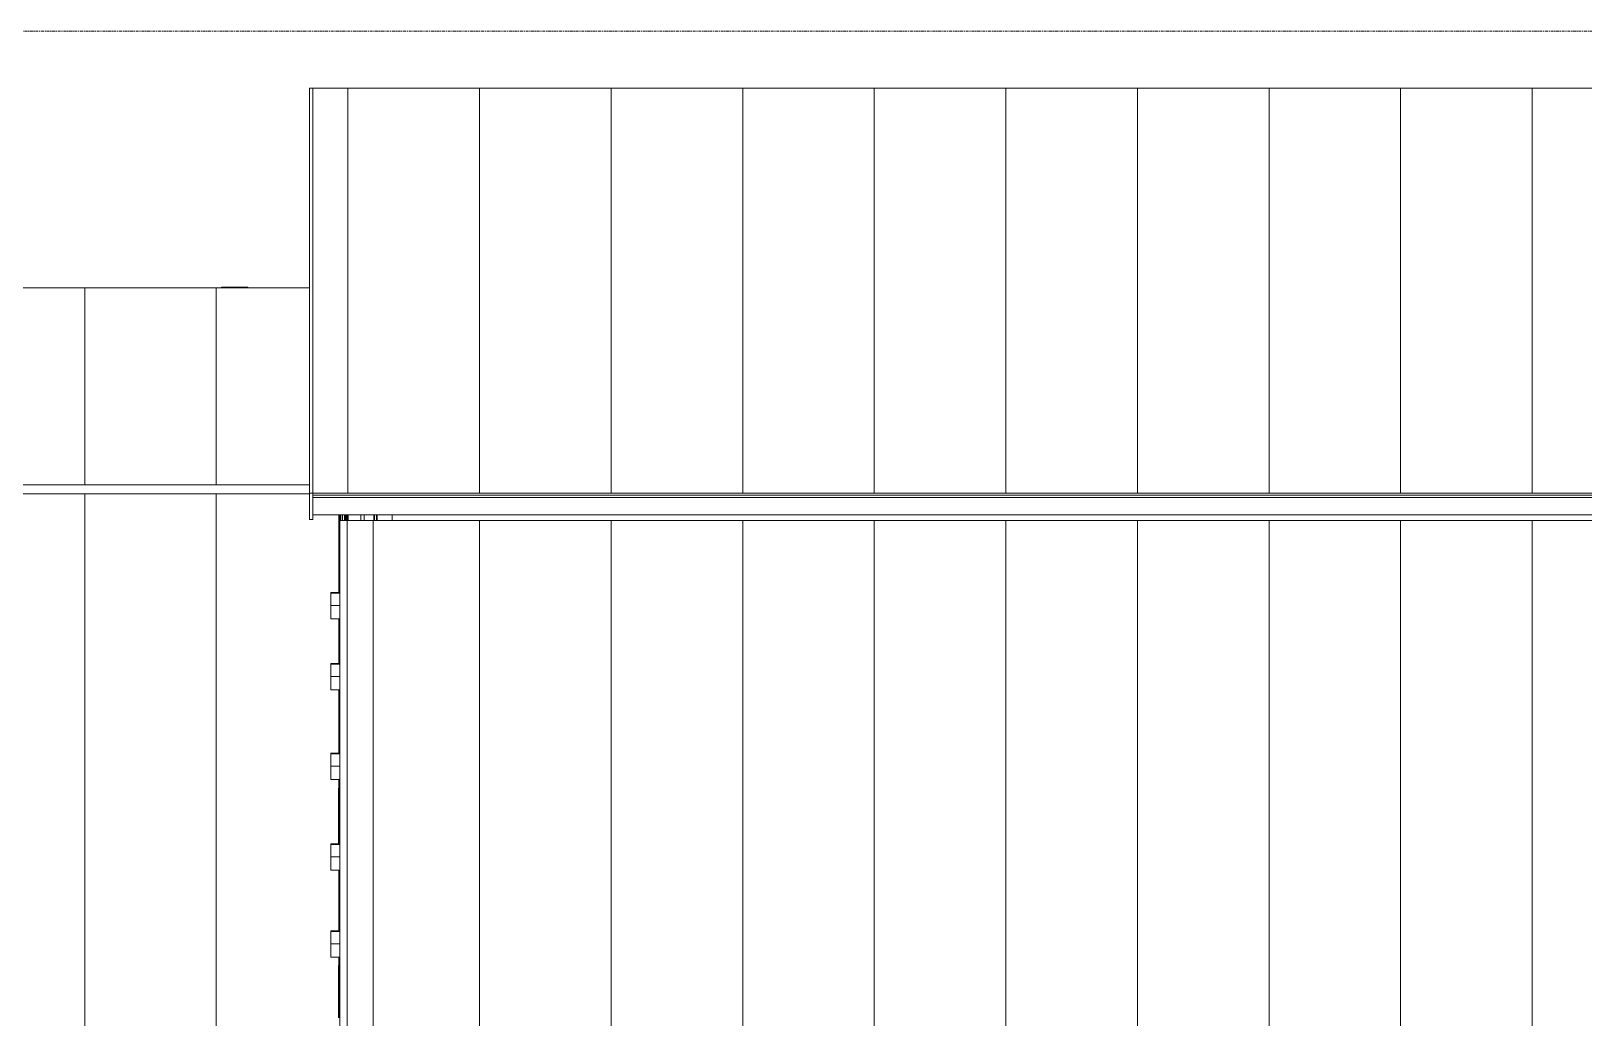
# Model space of a CAD drawing. Header units: centimetres. Extents: x -3046 to 63786, y -269 to 1483.
# Drawn here: x 30779 to 31664, y 672 to 1235 of the extents above; entities that cross this region are included whole.
import ezdxf

# ---------------------------------------------------------------- set-up
doc = ezdxf.new("R2010")
doc.units = ezdxf.units.CM
doc.linetypes.add('Centre', pattern=[3.175, 0.635, -0.475, 1.59, -0.475])
for name, color, linetype, lineweight in [('A-FLOR-LEVL', 7, 'Continuous', 9), ('A-GENM', 7, 'Continuous', 9), ('A-ROOF', 7, 'Continuous', 9), ('A-ROOF-OTLN', 7, 'Continuous', 9), ('A-ROOF-PATT', 7, 'Continuous', 9), ('A-WALL', 7, 'Continuous', 9), ('A-WALL-PATT', 7, 'Continuous', 9), ('S-BEAM', 7, 'Continuous', 9), ('S-COLS', 7, 'Continuous', 9)]:
    doc.layers.add(name, color=color, linetype=linetype, lineweight=lineweight)
pattern_1 = [(90, (37934.65, 711.715), (-75, 5e-15), [])]

# ---------------------------------------------------------------- blocks, each defined once
blk = doc.blocks.new('Costanera Perfil Z - Parametrizado - Costanera Perfil Z - Parametrizado-V76-s03')
at = {"layer": 'S-BEAM'}
for p, q in [((-12489.1, 671.59), (-12489.1, 671.89)), ((-12489.1, 671.89), (-12484.04, 671.89)), ((-12489.1, 664.56), (-12489.1, 671.59)), ((-12489.1, 671.59), (-12484.04, 671.59)), ((-12489.1, 656.93), (-12489.1, 664.56)), ((-12489.1, 664.56), (-12484.04, 664.56)), ((-12489.1, 656.93), (-12484.04, 656.93))]:
    blk.add_line(p, q, dxfattribs=at)
blk = doc.blocks.new('Costanera Perfil Z - Parametrizado - Costanera Perfil Z - Parametrizado-1658847-s03')
at = {"layer": 'S-BEAM'}
for p, q in [((-12489.11, 568.86), (-12489.11, 569.16)), ((-12489.11, 569.16), (-12484.04, 569.16)), ((-12489.11, 561.83), (-12489.11, 568.86)), ((-12489.11, 568.86), (-12484.04, 568.86)), ((-12489.11, 554.2), (-12489.11, 561.83)), ((-12489.11, 561.83), (-12484.04, 561.83)), ((-12489.11, 554.2), (-12484.04, 554.2))]:
    blk.add_line(p, q, dxfattribs=at)
blk = doc.blocks.new('Costanera Perfil Z - Parametrizado - h_30cm-V77-s03')
at = {"layer": 'S-BEAM'}
blk.add_line((-12454.16, 955.53), (-12454.16, 958.66), dxfattribs=at)
blk = doc.blocks.new('M_RVR_PERFIL L - M_RVR_PERFIL L-1665758-s03')
at = {"layer": 'S-BEAM'}
blk.add_line((-12464.27, 958.66), (-12464.27, 955.53), dxfattribs=at)
blk = doc.blocks.new('M_RVR_PERFIL L - M_RVR_PERFIL L-1665785-s03')
at = {"layer": 'S-BEAM'}
blk.add_line((-12464.57, 955.53), (-12464.57, 958.66), dxfattribs=at)
blk = doc.blocks.new('RVR_Tensor angular - d_25 mm-1668496-s03')
at = {"layer": 'A-GENM'}
for p, q in [((-12472.06, 958.66), (-12472.06, 955.53)), ((-12470.06, 955.53), (-12470.06, 958.66))]:
    blk.add_line(p, q, dxfattribs=at)
blk = doc.blocks.new('PQ_RVR_EST-01_ZZ_ZZ_MO_T_A_rvt-3-s03')
at = {"layer": 'S-BEAM'}
for p, q in [((-12536.37, 1088.43), (-12551.37, 1088.43)), ((-12551.37, 1088.43), (-12551.37, 1088.14)), ((-12551.37, 1088.43), (-12536.37, 1088.43)), ((-12536.37, 1088.14), (-12536.37, 1088.43)), ((-12462.64, 958.66), (-12462.64, 955.53))]:
    blk.add_line(p, q, dxfattribs=at)
at = {"layer": 'S-COLS'}
blk.add_line((-12463, 958.66), (-12463, 955.53), dxfattribs=at)
at = {"layer": 'A-GENM', "lineweight": 9}
blk.add_blockref('RVR_Tensor angular - d_25 mm-1668496-s03', (0, 0), dxfattribs=at)
at = {"layer": 'S-BEAM', "lineweight": 9}
for name, p in [('M_RVR_PERFIL L - M_RVR_PERFIL L-1665785-s03', (0, 0)), ('M_RVR_PERFIL L - M_RVR_PERFIL L-1665758-s03', (0, 0)), ('Costanera Perfil Z - Parametrizado - h_30cm-V77-s03', (0, 0)), ('Costanera Perfil Z - Parametrizado - Costanera Perfil Z - Parametrizado-V76-s03', (0, 242.51)), ('Costanera Perfil Z - Parametrizado - Costanera Perfil Z - Parametrizado-1658847-s03', (0, 304.74)), ('Costanera Perfil Z - Parametrizado - Costanera Perfil Z - Parametrizado-V76-s03', (0, 150.94)), ('Costanera Perfil Z - Parametrizado - Costanera Perfil Z - Parametrizado-V76-s03', (0, 99.27)), ('Costanera Perfil Z - Parametrizado - Costanera Perfil Z - Parametrizado-V76-s03', (0, 49.58))]:
    blk.add_blockref(name, p, dxfattribs=at)
blk = doc.blocks.new('RVR-PQ-Canal ALL-Basado en cara - 100 x 150 x Sin camara-1845761-s03')
at = {"layer": 'A-GENM'}
for p, q in [((-12479.86, 955.53), (-12464.86, 955.53)), ((-12479.86, 955.53), (-12479.86, 515.53)), ((-12464.86, 515.53), (-12464.86, 955.53)), ((-12464.86, 515.53), (-12479.86, 515.53))]:
    blk.add_line(p, q, dxfattribs=at)

msp = doc.modelspace()

# ---------------------------------------------------------------- hatches: boundary and pattern name
at = {"layer": 'A-ROOF-PATT', "true_color": 0xc0c0c0}
h = msp.add_hatch(dxfattribs=at)
h.set_pattern_fill('FP_24', color=9, style=0, pattern_type=2)
h.set_pattern_definition([(90, (37934.65, 676.57), (-75, 5e-15), [])])
h.paths.add_polyline_path([(30939.64, 971.15), (34462.64, 971.15), (34462.64, 1048.8), (34472.64, 1048.79), (34472.64, 971.15), (34487.18, 971.15), (34487.18, 1077.38), (41645.52, 1077.33), (41645.52, 1201.93), (30939.64, 1201.93), (30939.64, 987.79)])
h = msp.add_hatch(dxfattribs=at)
h.set_pattern_fill('FP_23', color=9, style=0, pattern_type=2)
h.set_pattern_definition([(90, (37934.65, -334.3), (-75, 5e-15), [])])
h.paths.add_polyline_path([(30151.86, 975.83), (30937.74, 975.83), (30937.74, 1088.14), (30151.86, 1088.14), (30151.86, 987.79)])
at = {"layer": 'A-WALL-PATT', "true_color": 0xc0c0c0}
h = msp.add_hatch(dxfattribs=at)
h.set_pattern_fill('FP_21', color=9, style=0, pattern_type=2)
h.set_pattern_definition(pattern_1)
h.paths.add_polyline_path([(30954.45, 492.68), (30955.44, 492.68), (30955.23, 515.53), (30954.31, 515.53), (30954.31, 554.2), (30949.93, 554.2), (30949.93, 569.16), (30954.31, 569.16), (30954.31, 605.09), (30949.94, 605.09), (30949.94, 609.72), (30923.49, 605.82), (30923.49, 492.68), (30954.31, 492.68)])
h.paths.add_polyline_path([(30166.93, 492.68), (30166.93, 494.1), (30161.01, 493.22), (30161.01, 492.68)])
h.paths.add_polyline_path([(30161.01, 498.28), (30320.24, 521.79), (30320.28, 522.27), (30324.5, 522.42), (30949.94, 614.78), (30949.94, 620.06), (30954.31, 620.06), (30954.31, 656.93), (30949.94, 656.93), (30949.94, 671.89), (30954.31, 671.89), (30954.31, 706.51), (30949.94, 706.51), (30949.94, 721.47), (30954.31, 721.47), (30954.31, 756.2), (30949.94, 756.2), (30949.94, 771.16), (30954.31, 771.16), (30954.31, 807.86), (30949.94, 807.86), (30949.94, 822.83), (30954.31, 822.83), (30954.31, 858.94), (30949.93, 858.94), (30949.93, 873.9), (30954.31, 873.9), (30954.31, 899.44), (30949.94, 899.44), (30949.94, 914.41), (30954.31, 914.41), (30954.31, 958.66), (30939.64, 958.66), (30939.64, 956.05), (30937.74, 956.05), (30937.74, 970.65), (30161.01, 970.65), (30161.01, 518.03), (30161.76, 518.03), (30161.76, 513.03), (30161.01, 513.03)])
h = msp.add_hatch(dxfattribs=at)
h.set_pattern_fill('FP_36', color=9, style=0, pattern_type=2)
h.set_pattern_definition([(90, (30971.308, 711.715), (-0.2532, 2e-17), [])])
h.paths.add_polyline_path([(30954.45, 515.53), (30954.89, 515.53), (30954.89, 554.2), (30954.45, 554.2), (30954.45, 518.23)])
h.paths.add_polyline_path([(30954.89, 569.16), (30954.89, 605.09), (30954.45, 605.09), (30954.45, 569.16)])
h.paths.add_polyline_path([(30954.45, 620.06), (30954.89, 620.06), (30954.89, 656.93), (30954.45, 656.93), (30954.45, 656.33)])
h.paths.add_polyline_path([(30954.45, 671.89), (30954.89, 671.89), (30954.89, 706.51), (30954.45, 706.51)])
h.paths.add_polyline_path([(30954.89, 721.47), (30954.89, 756.2), (30954.45, 756.2), (30954.45, 721.47)])
h.paths.add_polyline_path([(30954.45, 771.16), (30954.89, 771.16), (30954.89, 807.86), (30954.45, 807.86)])
h.paths.add_polyline_path([(30954.89, 822.83), (30954.89, 858.94), (30954.45, 858.94), (30954.45, 822.83)])
h.paths.add_polyline_path([(30954.45, 873.9), (30954.89, 873.9), (30954.89, 899.44), (30954.45, 899.44), (30954.45, 877.31)])
h.paths.add_polyline_path([(30954.45, 914.41), (30954.89, 914.41), (30954.89, 958.66), (30954.45, 958.66), (30954.45, 932.55)])
h = msp.add_hatch(dxfattribs=at)
h.set_pattern_fill('FP_32', color=9, style=0, pattern_type=2)
h.set_pattern_definition([(90, (30922.716, 711.715), (-0.99865, 6e-17), [])])
h.paths.add_polyline_path([(30958.39, 955.53), (30958.39, 958.66), (30955.51, 958.66), (30955.57, 955.53)])
h = msp.add_hatch(dxfattribs=at)
h.set_pattern_fill('FP_33', color=9, style=0, pattern_type=2)
h.set_pattern_definition([(90, (30937.999, 711.715), (-0.5622, 3e-17), [])])
h.paths.add_polyline_path([(30959.18, 955.53), (30959.42, 955.53), (30959.18, 958.66), (30958.39, 958.66), (30958.39, 955.53)])
h = msp.add_hatch(dxfattribs=at)
h.set_pattern_fill('FP_34', color=9, style=0, pattern_type=2)
h.set_pattern_definition([(90, (30953.129, 711.715), (-0.16309, 1e-17), [])])
h.paths.add_polyline_path([(30959.75, 955.53), (30959.75, 958.66), (30959.42, 958.66), (30959.42, 955.53)])
h = msp.add_hatch(dxfattribs=at)
h.set_pattern_fill('FP_21', color=9, style=0, pattern_type=2)
h.set_pattern_definition(pattern_1)
h.paths.add_polyline_path([(30955, 515.53), (30959.18, 515.53), (30959.18, 955.53), (30955, 955.53), (30955, 518.23)])
h.paths.add_polyline_path([(31971.28, 515.53), (32039.08, 515.53), (32050.29, 529.46), (32050.29, 535.32), (31974.77, 535.12), (31972.41, 534.47), (31970, 532.9), (31967.63, 530.07), (31957.45, 515.53), (31968.62, 515.53)])
h.paths.add_polyline_path([(30974.18, 515.53), (31693.06, 515.53), (31693.06, 534.53), (31740.06, 556.44), (31769.06, 556.44), (31893.34, 536.76), (31893.34, 515.53), (31935.48, 515.53), (31954.9, 543), (31958.23, 546.53), (31961.42, 549.03), (31965.88, 551.35), (31972.05, 552.94), (31975.99, 553.32), (32050.29, 553.32), (32050.29, 828.89), (32048.64, 828.89), (32048.64, 955.53), (30974.18, 955.53), (30974.18, 518.23)])
h.paths.add_polyline_path([(32045.5, 515.53), (32050.29, 515.53), (32050.29, 521.49), (32047.67, 518.23)])
h = msp.add_hatch(dxfattribs=at)
h.set_pattern_fill('FP_35', color=9, style=0, pattern_type=2)
h.set_pattern_definition([(90, (30980.502, 711.715), (-0.3939, 2e-17), [])])
h.paths.add_polyline_path([(30954.89, 569.16), (30955, 569.16), (30954.89, 601.09)])
h.paths.add_polyline_path([(30954.89, 671.89), (30955, 671.89), (30954.89, 706.51)])
h.paths.add_polyline_path([(30954.89, 721.47), (30955, 721.47), (30954.89, 756.2)])
h.paths.add_polyline_path([(30954.89, 771.16), (30955, 771.16), (30954.89, 807.86)])
h.paths.add_polyline_path([(30954.89, 873.9), (30955, 873.9), (30954.89, 877.31)])
h.paths.add_polyline_path([(30954.89, 914.41), (30955, 914.41), (30954.89, 932.55)])
h = msp.add_hatch(dxfattribs=at)
h.set_pattern_fill('FP_37', color=9, style=0, pattern_type=2)
h.set_pattern_definition([(90, (30977.216, 711.715), (-0.33658, 2e-17), [])])
h.paths.add_polyline_path([(30954.31, 569.16), (30954.45, 569.16), (30954.31, 601.09)])
h.paths.add_polyline_path([(30954.31, 671.89), (30954.45, 671.89), (30954.31, 706.51)])
h.paths.add_polyline_path([(30954.31, 771.16), (30954.45, 771.16), (30954.31, 807.86)])

# ---------------------------------------------------------------- linework, layer by layer
at = {"layer": 'A-FLOR-LEVL', "color": 253, "linetype": 'Centre', "true_color": 0xaaaaaa}
msp.add_line((29167.63, 1234.51), (46484.56, 1234.51), dxfattribs=at)
at = {"layer": 'A-ROOF'}
for p, q in [((41645.52, 1201.93), (30939.64, 1201.93)), ((30937.74, 1088.14), (30151.86, 1088.14)), ((30151.86, 975.83), (30937.74, 975.83)), ((30937.74, 970.65), (30151.86, 970.65))]:
    msp.add_line(p, q, dxfattribs=at)
at = {"layer": 'A-ROOF-OTLN'}
for p, q in [((30937.74, 1201.93), (30937.74, 956.05)), ((30939.64, 1201.93), (30937.74, 1201.93)), ((30939.64, 956.05), (30939.64, 1201.93)), ((32048.64, 971.15), (30937.74, 971.15)), ((32048.64, 969.88), (30939.64, 969.88)), ((32048.64, 968.61), (30939.64, 968.61)), ((30937.74, 956.05), (30939.64, 956.05)), ((32048.64, 958.66), (30939.64, 958.66))]:
    msp.add_line(p, q, dxfattribs=at)
at = {"layer": 'A-WALL'}
for p, q in [((30954.45, 958.66), (30954.45, 914.41)), ((30954.89, 958.66), (30954.89, 914.41)), ((30954.89, 914.41), (30954.89, 958.66)), ((30955.01, 955.53), (30955.01, 958.66)), ((30955.51, 958.66), (30955.51, 955.53)), ((30958.39, 955.53), (30958.39, 958.66)), ((30959.42, 955.53), (30959.42, 958.66)), ((30959.75, 955.53), (30959.75, 958.66)), ((30959.18, 955.53), (30955, 955.53)), ((30955, 955.53), (30955, 615.52)), ((32048.64, 955.53), (30974.18, 955.53)), ((30954.45, 899.44), (30954.45, 873.9)), ((30954.89, 899.44), (30954.89, 873.9)), ((30954.89, 873.9), (30954.89, 899.44)), ((30954.45, 858.94), (30954.45, 822.83)), ((30954.89, 858.94), (30954.89, 822.83)), ((30954.89, 822.83), (30954.89, 858.94)), ((30954.45, 807.86), (30954.45, 771.16)), ((30954.89, 807.86), (30954.89, 771.16)), ((30954.89, 771.16), (30954.89, 807.86)), ((30954.45, 756.2), (30954.45, 721.47)), ((30954.89, 756.2), (30954.89, 721.47)), ((30954.89, 721.47), (30954.89, 756.2)), ((30954.45, 706.51), (30954.45, 671.89)), ((30954.89, 706.51), (30954.89, 671.89)), ((30954.89, 671.89), (30954.89, 706.51))]:
    msp.add_line(p, q, dxfattribs=at)

# ---------------------------------------------------------------- block references
at = {"lineweight": 5}
msp.add_blockref('PQ_RVR_EST-01_ZZ_ZZ_MO_T_A_rvt-3-s03', (43439.04, 0), dxfattribs=at)
at = {"layer": 'A-GENM'}
msp.add_blockref('RVR-PQ-Canal ALL-Basado en cara - 100 x 150 x Sin camara-1845761-s03', (43439.04, 0), dxfattribs=at)

doc.saveas('drawing.dxf')
